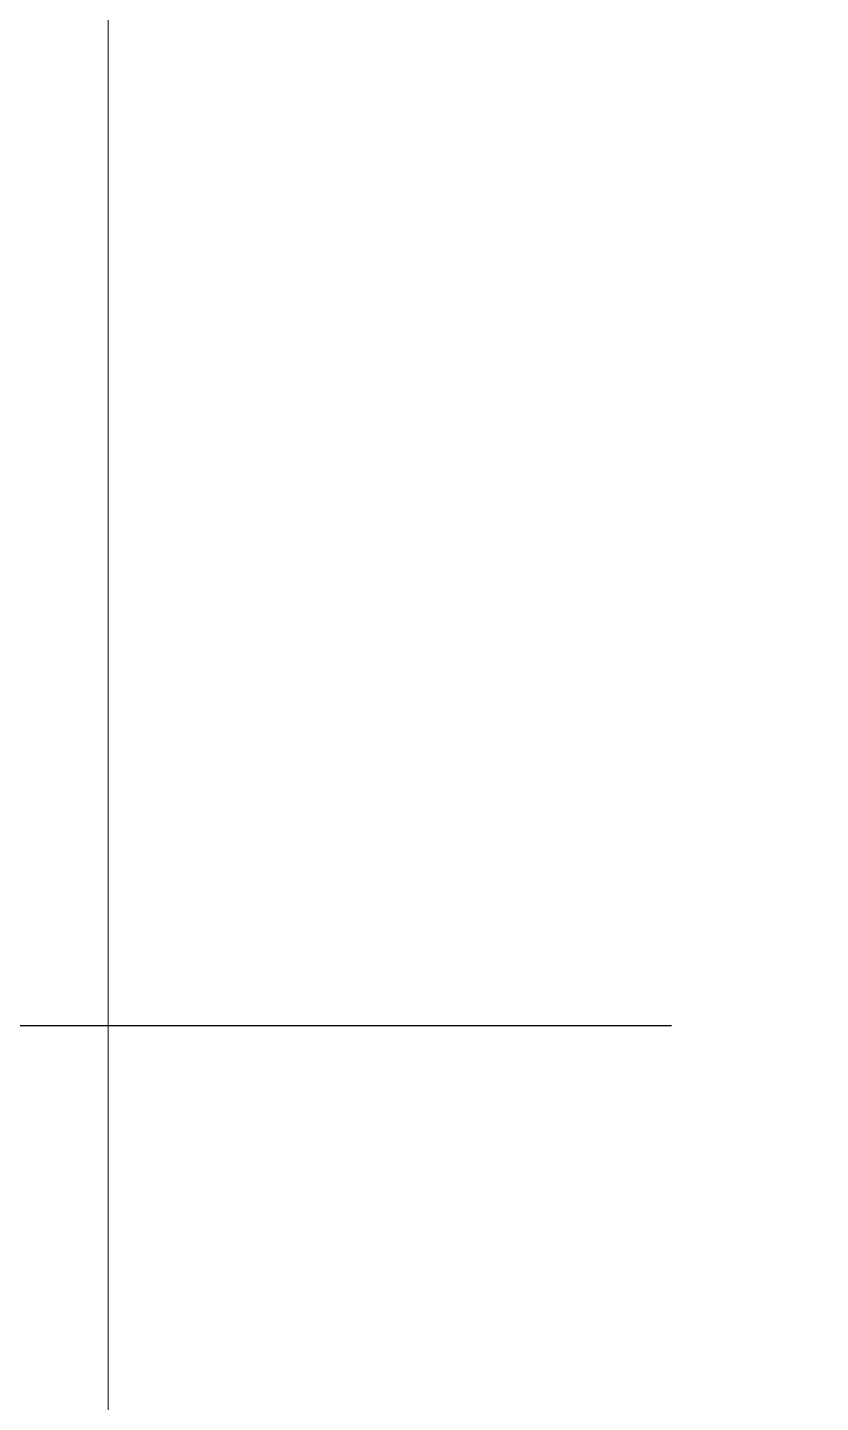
# Model space of a CAD drawing. Header units: inches. Extents: x -4110 to -1807, y 11006 to 12281.
# Drawn here: x -3638.135 to -3637.531, y 11186.903 to 11187.95 of the extents above; entities that cross this region are included whole.
import ezdxf

# ---------------------------------------------------------------- set-up
doc = ezdxf.new("R2010")
doc.units = ezdxf.units.IN
doc.header["$MEASUREMENT"] = 0
doc.linetypes.add('Grid Line 1_2_', pattern=[0.875, 0.5, -0.125, 0.125, -0.125])
for name, color, linetype, lineweight in [('0-1', 7, 'Continuous', 5), ('A-WALL', 113, 'Continuous', 18), ('A-WALL-PATT-5', 111, 'Continuous', 9), ('S-GRID-1', 1, 'Grid Line 1_2_', 30)]:
    doc.layers.add(name, color=color, linetype=linetype, lineweight=lineweight)

# ---------------------------------------------------------------- blocks, each defined once
blk = doc.blocks.new('CTR - 1st Phase - Structure_rvt-1-ENLARGED RCP - 1ST FLOOR PLAN - EAST')
at = {"layer": 'S-GRID-1'}
blk.add_line((-1807.1448, 11187.1894), (-4076.95, 11187.1894), dxfattribs=at)

msp = doc.modelspace()

# ---------------------------------------------------------------- hatches: boundary and pattern name
at = {"layer": 'A-WALL-PATT-5'}
h = msp.add_hatch(dxfattribs=at)
h.set_pattern_fill('FP_2', color=256, style=0, pattern_type=2)
h.set_pattern_definition([(0, (0, 0), (20.48, 5.12), [0.845, -14.515, 0.845, -14.515, -81.92]), (0, (0, 0), (20.48, 5.12), [-30.72, 0.845, -29.875, 0.845, -14.515, -35.84]), (0, (0, 0), (20.48, 5.12), [-76.8, 0.845, -9.395, 0.845, -24.755]), (120, (7.68, 2.56), (-14.67405, 15.1762003), [0.845, -14.515, 0.845, -14.515, -81.92]), (120, (7.68, 2.56), (-14.67405, 15.1762003), [-30.72, 0.845, -29.875, 0.845, -14.515, -35.84]), (120, (7.68, 2.56), (-14.67405, 15.1762003), [-76.8, 0.845, -9.395, 0.845, -24.755]), (240, (10.24, 12.8), (-5.80595, -20.2962003), [0.845, -14.515, 0.845, -14.515, -81.92]), (240, (10.24, 12.8), (-5.80595, -20.2962003), [-30.72, 0.845, -29.875, 0.845, -14.515, -35.84]), (240, (10.24, 12.8), (-5.80595, -20.2962003), [-76.8, 0.845, -9.395, 0.845, -24.755])])
h.paths.add_polyline_path([(-3638.0737, 11130.4394), (-3638.0737, 11280.1644), (-3638.6987, 11280.1644), (-3638.6987, 11130.4394)], flags=0)
h = msp.add_hatch(dxfattribs=at)
h.set_pattern_fill('FP_1', color=256, style=0, pattern_type=2)
h.set_pattern_definition([(161.57, (0.32, 0.32), (-2.560496185, -0.000537386), [0, -18.214, 2.022, 0]), (18.43, (-0.32, 0.32), (-2.560496185, 0.000537386), [0, -18.214, 2.022, 0]), (108.43, (0.32, 0.32), (1.27922091, -6.400876726), [6.07, -14.166]), (71.57, (-0.32, 0.32), (1.27922091, 6.400876726), [6.07, -14.166])])
h.paths.add_polyline_path([(-3638.0737, 11129.1894), (-3634.5737, 11129.1894), (-3634.5737, 11280.1644), (-3638.0737, 11280.1644), (-3638.0737, 11129.3201)], flags=0)

# ---------------------------------------------------------------- linework, layer by layer
at = {"layer": 'A-WALL'}
msp.add_line((-3638.0737, 11129.1894), (-3638.0737, 11280.1644), dxfattribs=at)

# ---------------------------------------------------------------- block references
at = {"layer": '0-1'}
msp.add_blockref('CTR - 1st Phase - Structure_rvt-1-ENLARGED RCP - 1ST FLOOR PLAN - EAST', (0, 0), dxfattribs=at)

doc.saveas('drawing.dxf')
